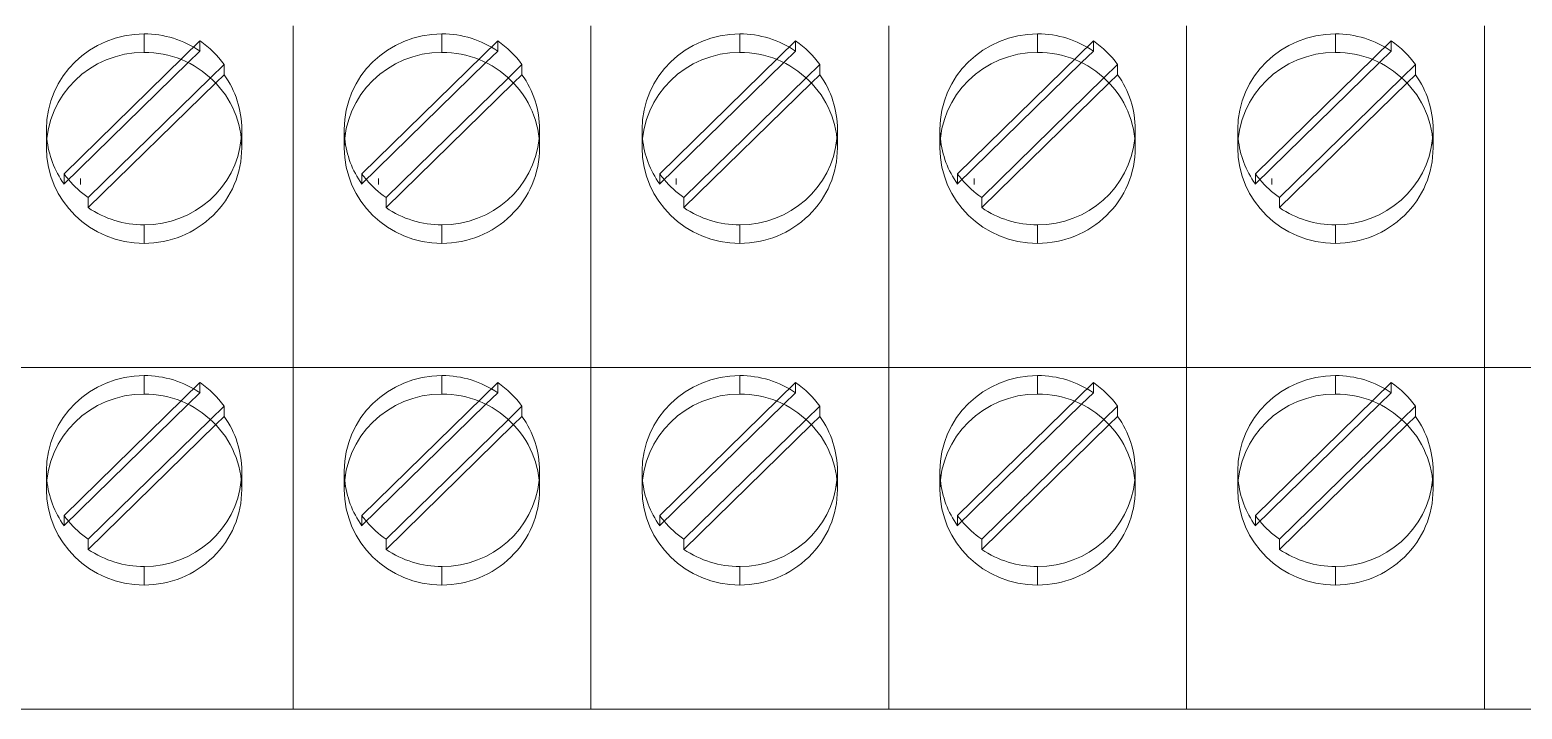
# Model space of a CAD drawing. Header units: millimetres. Extents: x 1359 to 3577, y 1336 to 3557.
# Drawn here: x 1906.37 to 1936.94, y 2516.67 to 2530.59 of the extents above; entities that cross this region are included whole.
import ezdxf

# ---------------------------------------------------------------- set-up
doc = ezdxf.new("R2010")
doc.units = ezdxf.units.MM
doc.layers.add('000-PI-Oprema', color=30, linetype='Continuous', lineweight=5)

msp = doc.modelspace()

# ---------------------------------------------------------------- linework, layer by layer
at = {"layer": '000-PI-Oprema', "color": 0, "linetype": 'ByBlock', "lineweight": 0}
for p, q in [((1908.715, 2530.507), (1908.715, 2530.127)), ((1911.765, 2530.127), (1911.765, 2530.672)), ((1911.765, 2530.127), (1911.765, 2530.672)), ((1911.765, 2530.127), (1911.765, 2530.672)), ((1911.765, 2530.127), (1911.765, 2530.672)), ((1914.815, 2530.507), (1914.815, 2530.127)), ((1917.865, 2530.127), (1917.865, 2530.672)), ((1917.865, 2530.127), (1917.865, 2530.672)), ((1917.865, 2530.127), (1917.865, 2530.672)), ((1917.865, 2530.127), (1917.865, 2530.672)), ((1920.915, 2530.507), (1920.915, 2530.127)), ((1923.965, 2530.127), (1923.965, 2530.672)), ((1923.965, 2530.127), (1923.965, 2530.672)), ((1923.965, 2530.127), (1923.965, 2530.672)), ((1923.965, 2530.127), (1923.965, 2530.672)), ((1927.015, 2530.507), (1927.015, 2530.127)), ((1930.065, 2530.127), (1930.065, 2530.672)), ((1930.065, 2530.127), (1930.065, 2530.672)), ((1930.065, 2530.127), (1930.065, 2530.672)), ((1930.065, 2530.127), (1930.065, 2530.672)), ((1933.115, 2530.507), (1933.115, 2530.127)), ((1936.165, 2530.127), (1936.165, 2530.672)), ((1936.165, 2530.127), (1936.165, 2530.672)), ((1936.165, 2530.127), (1936.165, 2530.672)), ((1936.165, 2530.127), (1936.165, 2530.672)), ((1907.075, 2527.639), (1909.859, 2530.362)), ((1909.617, 2529.917), (1909.859, 2530.155)), ((1909.859, 2530.362), (1909.859, 2530.155)), ((1913.175, 2527.639), (1915.959, 2530.362)), ((1915.717, 2529.917), (1915.959, 2530.155)), ((1915.959, 2530.362), (1915.959, 2530.155)), ((1919.275, 2527.639), (1922.059, 2530.362)), ((1921.817, 2529.917), (1922.059, 2530.155)), ((1922.059, 2530.362), (1922.059, 2530.155)), ((1925.375, 2527.639), (1928.159, 2530.362)), ((1927.917, 2529.917), (1928.159, 2530.155)), ((1928.159, 2530.362), (1928.159, 2530.155)), ((1931.475, 2527.639), (1934.259, 2530.362)), ((1934.017, 2529.917), (1934.259, 2530.155)), ((1934.259, 2530.362), (1934.259, 2530.155)), ((1907.075, 2527.431), (1909.617, 2529.917)), ((1910.354, 2529.878), (1910.075, 2529.605)), ((1910.354, 2529.878), (1910.354, 2529.67)), ((1911.765, 2523.672), (1911.765, 2530.127)), ((1911.765, 2523.672), (1911.765, 2530.127)), ((1911.765, 2523.672), (1911.765, 2530.127)), ((1911.765, 2523.672), (1911.765, 2530.127)), ((1913.175, 2527.431), (1915.717, 2529.917)), ((1916.454, 2529.878), (1916.175, 2529.605)), ((1916.454, 2529.878), (1916.454, 2529.67)), ((1917.865, 2523.672), (1917.865, 2530.127)), ((1917.865, 2523.672), (1917.865, 2530.127)), ((1917.865, 2523.672), (1917.865, 2530.127)), ((1917.865, 2523.672), (1917.865, 2530.127)), ((1919.275, 2527.431), (1921.817, 2529.917)), ((1922.554, 2529.878), (1922.275, 2529.605)), ((1922.554, 2529.878), (1922.554, 2529.67)), ((1923.965, 2523.672), (1923.965, 2530.127)), ((1923.965, 2523.672), (1923.965, 2530.127)), ((1923.965, 2523.672), (1923.965, 2530.127)), ((1923.965, 2523.672), (1923.965, 2530.127)), ((1925.375, 2527.431), (1927.917, 2529.917)), ((1928.654, 2529.878), (1928.375, 2529.605)), ((1928.654, 2529.878), (1928.654, 2529.67)), ((1930.065, 2523.672), (1930.065, 2530.127)), ((1930.065, 2523.672), (1930.065, 2530.127)), ((1930.065, 2523.672), (1930.065, 2530.127)), ((1930.065, 2523.672), (1930.065, 2530.127)), ((1931.475, 2527.431), (1934.017, 2529.917)), ((1934.754, 2529.878), (1934.475, 2529.605)), ((1934.754, 2529.878), (1934.754, 2529.67)), ((1936.165, 2523.672), (1936.165, 2530.127)), ((1936.165, 2523.672), (1936.165, 2530.127)), ((1936.165, 2523.672), (1936.165, 2530.127)), ((1936.165, 2523.672), (1936.165, 2530.127)), ((1910.075, 2529.605), (1907.57, 2527.154)), ((1910.354, 2529.67), (1910.181, 2529.501)), ((1916.175, 2529.605), (1913.67, 2527.154)), ((1916.454, 2529.67), (1916.281, 2529.501)), ((1922.275, 2529.605), (1919.77, 2527.154)), ((1922.554, 2529.67), (1922.381, 2529.501)), ((1928.375, 2529.605), (1925.87, 2527.154)), ((1928.654, 2529.67), (1928.481, 2529.501)), ((1934.475, 2529.605), (1931.97, 2527.154)), ((1934.754, 2529.67), (1934.581, 2529.501)), ((1910.181, 2529.501), (1907.57, 2526.946)), ((1916.281, 2529.501), (1913.67, 2526.946)), ((1922.381, 2529.501), (1919.77, 2526.946)), ((1928.481, 2529.501), (1925.87, 2526.946)), ((1934.581, 2529.501), (1931.97, 2526.946)), ((1906.715, 2528.171), (1906.715, 2528.55)), ((1910.715, 2528.171), (1910.715, 2528.55)), ((1912.815, 2528.171), (1912.815, 2528.55)), ((1916.815, 2528.171), (1916.815, 2528.55)), ((1918.915, 2528.171), (1918.915, 2528.55)), ((1922.915, 2528.171), (1922.915, 2528.55)), ((1925.015, 2528.171), (1925.015, 2528.55)), ((1929.015, 2528.171), (1929.015, 2528.55)), ((1931.115, 2528.171), (1931.115, 2528.55)), ((1935.115, 2528.171), (1935.115, 2528.55)), ((1907.075, 2527.639), (1907.075, 2527.431)), ((1907.415, 2527.418), (1907.415, 2527.545)), ((1913.175, 2527.639), (1913.175, 2527.431)), ((1913.515, 2527.418), (1913.515, 2527.545)), ((1919.275, 2527.639), (1919.275, 2527.431)), ((1919.615, 2527.418), (1919.615, 2527.545)), ((1925.375, 2527.639), (1925.375, 2527.431)), ((1925.715, 2527.418), (1925.715, 2527.545)), ((1931.475, 2527.639), (1931.475, 2527.431)), ((1931.815, 2527.418), (1931.815, 2527.545)), ((1907.57, 2527.154), (1907.57, 2526.946)), ((1913.67, 2527.154), (1913.67, 2526.946)), ((1919.77, 2527.154), (1919.77, 2526.946)), ((1925.87, 2527.154), (1925.87, 2526.946)), ((1931.97, 2527.154), (1931.97, 2526.946)), ((1908.715, 2526.594), (1908.715, 2526.215)), ((1914.815, 2526.594), (1914.815, 2526.215)), ((1920.915, 2526.594), (1920.915, 2526.215)), ((1927.015, 2526.594), (1927.015, 2526.215)), ((1933.115, 2526.594), (1933.115, 2526.215)), ((1911.765, 2523.672), (1911.765, 2525.687)), ((1911.765, 2523.672), (1911.765, 2525.687)), ((1917.865, 2523.672), (1917.865, 2525.687)), ((1917.865, 2523.672), (1917.865, 2525.687)), ((1923.965, 2523.672), (1923.965, 2525.687)), ((1923.965, 2523.672), (1923.965, 2525.687)), ((1930.065, 2523.672), (1930.065, 2525.687)), ((1930.065, 2523.672), (1930.065, 2525.687)), ((1936.165, 2523.672), (1936.165, 2525.687)), ((1936.165, 2523.672), (1936.165, 2525.687)), ((1911.765, 2523.672), (1905.665, 2523.672)), ((1908.715, 2523.127), (1908.715, 2523.507)), ((1911.765, 2523.672), (1911.765, 2523.672)), ((1911.765, 2523.127), (1911.765, 2523.672)), ((1911.765, 2523.672), (1911.765, 2523.672)), ((1911.765, 2523.127), (1911.765, 2523.672)), ((1911.765, 2523.127), (1911.765, 2523.672)), ((1911.765, 2523.672), (1911.765, 2523.672)), ((1917.865, 2523.672), (1911.765, 2523.672)), ((1911.765, 2523.127), (1911.765, 2523.672)), ((1911.765, 2523.672), (1911.765, 2523.672)), ((1914.815, 2523.127), (1914.815, 2523.507)), ((1917.865, 2523.672), (1917.865, 2523.672)), ((1917.865, 2523.127), (1917.865, 2523.672)), ((1917.865, 2523.672), (1917.865, 2523.672)), ((1917.865, 2523.127), (1917.865, 2523.672)), ((1917.865, 2523.127), (1917.865, 2523.672)), ((1917.865, 2523.672), (1917.865, 2523.672)), ((1923.965, 2523.672), (1917.865, 2523.672)), ((1917.865, 2523.127), (1917.865, 2523.672)), ((1917.865, 2523.672), (1917.865, 2523.672)), ((1920.915, 2523.127), (1920.915, 2523.507)), ((1923.965, 2523.672), (1923.965, 2523.672)), ((1923.965, 2523.127), (1923.965, 2523.672)), ((1923.965, 2523.672), (1923.965, 2523.672)), ((1923.965, 2523.127), (1923.965, 2523.672)), ((1923.965, 2523.127), (1923.965, 2523.672)), ((1923.965, 2523.672), (1923.965, 2523.672)), ((1930.065, 2523.672), (1923.965, 2523.672)), ((1923.965, 2523.127), (1923.965, 2523.672)), ((1923.965, 2523.672), (1923.965, 2523.672)), ((1927.015, 2523.127), (1927.015, 2523.507)), ((1930.065, 2523.672), (1930.065, 2523.672)), ((1930.065, 2523.127), (1930.065, 2523.672)), ((1930.065, 2523.672), (1930.065, 2523.672)), ((1930.065, 2523.127), (1930.065, 2523.672)), ((1930.065, 2523.127), (1930.065, 2523.672)), ((1930.065, 2523.672), (1930.065, 2523.672)), ((1936.165, 2523.672), (1930.065, 2523.672)), ((1930.065, 2523.127), (1930.065, 2523.672)), ((1930.065, 2523.672), (1930.065, 2523.672)), ((1933.115, 2523.127), (1933.115, 2523.507)), ((1936.165, 2523.672), (1936.165, 2523.672)), ((1936.165, 2523.127), (1936.165, 2523.672)), ((1936.165, 2523.672), (1936.165, 2523.672)), ((1936.165, 2523.127), (1936.165, 2523.672)), ((1936.165, 2523.127), (1936.165, 2523.672)), ((1936.165, 2523.672), (1936.165, 2523.672)), ((1942.265, 2523.672), (1936.165, 2523.672)), ((1936.165, 2523.127), (1936.165, 2523.672)), ((1936.165, 2523.672), (1936.165, 2523.672)), ((1907.075, 2520.639), (1909.859, 2523.362)), ((1909.859, 2523.155), (1909.617, 2522.917)), ((1909.859, 2523.155), (1909.859, 2523.362)), ((1911.765, 2516.672), (1911.765, 2523.127)), ((1911.765, 2516.672), (1911.765, 2523.127)), ((1911.765, 2516.672), (1911.765, 2523.127)), ((1911.765, 2516.672), (1911.765, 2523.127)), ((1913.175, 2520.639), (1915.959, 2523.362)), ((1915.959, 2523.155), (1915.717, 2522.917)), ((1915.959, 2523.155), (1915.959, 2523.362)), ((1917.865, 2516.672), (1917.865, 2523.127)), ((1917.865, 2516.672), (1917.865, 2523.127)), ((1917.865, 2516.672), (1917.865, 2523.127)), ((1917.865, 2516.672), (1917.865, 2523.127)), ((1919.275, 2520.639), (1922.059, 2523.362)), ((1922.059, 2523.155), (1921.817, 2522.917)), ((1922.059, 2523.155), (1922.059, 2523.362)), ((1923.965, 2516.672), (1923.965, 2523.127)), ((1923.965, 2516.672), (1923.965, 2523.127)), ((1923.965, 2516.672), (1923.965, 2523.127)), ((1923.965, 2516.672), (1923.965, 2523.127)), ((1925.375, 2520.639), (1928.159, 2523.362)), ((1928.159, 2523.155), (1927.917, 2522.917)), ((1928.159, 2523.155), (1928.159, 2523.362)), ((1930.065, 2516.672), (1930.065, 2523.127)), ((1930.065, 2516.672), (1930.065, 2523.127)), ((1930.065, 2516.672), (1930.065, 2523.127)), ((1930.065, 2516.672), (1930.065, 2523.127)), ((1931.475, 2520.639), (1934.259, 2523.362)), ((1934.259, 2523.155), (1934.017, 2522.917)), ((1934.259, 2523.155), (1934.259, 2523.362)), ((1936.165, 2516.672), (1936.165, 2523.127)), ((1936.165, 2516.672), (1936.165, 2523.127)), ((1936.165, 2516.672), (1936.165, 2523.127)), ((1936.165, 2516.672), (1936.165, 2523.127)), ((1909.617, 2522.917), (1907.075, 2520.431)), ((1910.354, 2522.878), (1910.075, 2522.605)), ((1910.354, 2522.67), (1910.354, 2522.878)), ((1915.717, 2522.917), (1913.175, 2520.431)), ((1916.454, 2522.878), (1916.175, 2522.605)), ((1916.454, 2522.67), (1916.454, 2522.878)), ((1921.817, 2522.917), (1919.275, 2520.431)), ((1922.554, 2522.878), (1922.275, 2522.605)), ((1922.554, 2522.67), (1922.554, 2522.878)), ((1927.917, 2522.917), (1925.375, 2520.431)), ((1928.654, 2522.878), (1928.375, 2522.605)), ((1928.654, 2522.67), (1928.654, 2522.878)), ((1934.017, 2522.917), (1931.475, 2520.431)), ((1934.754, 2522.878), (1934.475, 2522.605)), ((1934.754, 2522.67), (1934.754, 2522.878)), ((1910.075, 2522.605), (1907.57, 2520.154)), ((1907.57, 2519.946), (1910.181, 2522.501)), ((1910.181, 2522.501), (1910.354, 2522.67)), ((1916.175, 2522.605), (1913.67, 2520.154)), ((1913.67, 2519.946), (1916.281, 2522.501)), ((1916.281, 2522.501), (1916.454, 2522.67)), ((1922.275, 2522.605), (1919.77, 2520.154)), ((1919.77, 2519.946), (1922.381, 2522.501)), ((1922.381, 2522.501), (1922.554, 2522.67)), ((1928.375, 2522.605), (1925.87, 2520.154)), ((1925.87, 2519.946), (1928.481, 2522.501)), ((1928.481, 2522.501), (1928.654, 2522.67)), ((1934.475, 2522.605), (1931.97, 2520.154)), ((1931.97, 2519.946), (1934.581, 2522.501)), ((1934.581, 2522.501), (1934.754, 2522.67)), ((1906.715, 2521.55), (1906.715, 2521.171)), ((1910.715, 2521.55), (1910.715, 2521.171)), ((1912.815, 2521.55), (1912.815, 2521.171)), ((1916.815, 2521.55), (1916.815, 2521.171)), ((1918.915, 2521.55), (1918.915, 2521.171)), ((1922.915, 2521.55), (1922.915, 2521.171)), ((1925.015, 2521.55), (1925.015, 2521.171)), ((1929.015, 2521.55), (1929.015, 2521.171)), ((1931.115, 2521.55), (1931.115, 2521.171)), ((1935.115, 2521.55), (1935.115, 2521.171)), ((1907.075, 2520.431), (1907.075, 2520.639)), ((1913.175, 2520.431), (1913.175, 2520.639)), ((1919.275, 2520.431), (1919.275, 2520.639)), ((1925.375, 2520.431), (1925.375, 2520.639)), ((1931.475, 2520.431), (1931.475, 2520.639)), ((1907.57, 2519.946), (1907.57, 2520.154)), ((1913.67, 2519.946), (1913.67, 2520.154)), ((1919.77, 2519.946), (1919.77, 2520.154)), ((1925.87, 2519.946), (1925.87, 2520.154)), ((1931.97, 2519.946), (1931.97, 2520.154)), ((1908.715, 2519.215), (1908.715, 2519.594)), ((1914.815, 2519.215), (1914.815, 2519.594)), ((1920.915, 2519.215), (1920.915, 2519.594)), ((1927.015, 2519.215), (1927.015, 2519.594)), ((1933.115, 2519.215), (1933.115, 2519.594)), ((1911.765, 2516.672), (1905.665, 2516.672)), ((1911.765, 2516.672), (1905.665, 2516.672)), ((1911.765, 2516.672), (1911.765, 2516.672)), ((1911.765, 2516.672), (1911.765, 2516.672)), ((1911.765, 2516.672), (1911.765, 2516.672)), ((1911.765, 2516.672), (1911.765, 2516.672)), ((1911.765, 2516.672), (1911.765, 2516.672)), ((1911.765, 2516.672), (1911.765, 2516.672)), ((1917.865, 2516.672), (1911.765, 2516.672)), ((1911.765, 2516.672), (1911.765, 2516.672)), ((1911.765, 2516.672), (1911.765, 2516.672)), ((1917.865, 2516.672), (1911.765, 2516.672)), ((1917.865, 2516.672), (1917.865, 2516.672)), ((1917.865, 2516.672), (1917.865, 2516.672)), ((1917.865, 2516.672), (1917.865, 2516.672)), ((1917.865, 2516.672), (1917.865, 2516.672)), ((1917.865, 2516.672), (1917.865, 2516.672)), ((1917.865, 2516.672), (1917.865, 2516.672)), ((1923.965, 2516.672), (1917.865, 2516.672)), ((1917.865, 2516.672), (1917.865, 2516.672)), ((1917.865, 2516.672), (1917.865, 2516.672)), ((1923.965, 2516.672), (1917.865, 2516.672)), ((1923.965, 2516.672), (1923.965, 2516.672)), ((1923.965, 2516.672), (1923.965, 2516.672)), ((1923.965, 2516.672), (1923.965, 2516.672)), ((1923.965, 2516.672), (1923.965, 2516.672)), ((1923.965, 2516.672), (1923.965, 2516.672)), ((1923.965, 2516.672), (1923.965, 2516.672)), ((1930.065, 2516.672), (1923.965, 2516.672)), ((1923.965, 2516.672), (1923.965, 2516.672)), ((1923.965, 2516.672), (1923.965, 2516.672)), ((1930.065, 2516.672), (1923.965, 2516.672)), ((1930.065, 2516.672), (1930.065, 2516.672)), ((1930.065, 2516.672), (1930.065, 2516.672)), ((1930.065, 2516.672), (1930.065, 2516.672)), ((1930.065, 2516.672), (1930.065, 2516.672)), ((1930.065, 2516.672), (1930.065, 2516.672)), ((1930.065, 2516.672), (1930.065, 2516.672)), ((1936.165, 2516.672), (1930.065, 2516.672)), ((1930.065, 2516.672), (1930.065, 2516.672)), ((1930.065, 2516.672), (1930.065, 2516.672)), ((1936.165, 2516.672), (1930.065, 2516.672)), ((1936.165, 2516.672), (1936.165, 2516.672)), ((1936.165, 2516.672), (1936.165, 2516.672)), ((1936.165, 2516.672), (1936.165, 2516.672)), ((1936.165, 2516.672), (1936.165, 2516.672)), ((1936.165, 2516.672), (1936.165, 2516.672)), ((1936.165, 2516.672), (1936.165, 2516.672)), ((1942.265, 2516.672), (1936.165, 2516.672)), ((1936.165, 2516.672), (1936.165, 2516.672)), ((1936.165, 2516.672), (1936.165, 2516.672)), ((1942.265, 2516.672), (1936.165, 2516.672))]:
    msp.add_line(p, q, dxfattribs=at)
for centre, start_param, end_param in [((1908.715, 2528.55), -1.570796, 0), ((1908.715, 2528.55), -2.180289, -1.570796), ((1914.815, 2528.55), -1.570796, 0), ((1914.815, 2528.55), -2.180289, -1.570796), ((1920.915, 2528.55), -1.570796, 0), ((1920.915, 2528.55), -2.180289, -1.570796), ((1927.015, 2528.55), -1.570796, 0), ((1927.015, 2528.55), -2.180289, -1.570796), ((1933.115, 2528.55), -1.570796, 0), ((1933.115, 2528.55), -2.180289, -1.570796), ((1908.715, 2528.758), -2.5321, -2.180289), ((1914.815, 2528.758), -2.5321, -2.180289), ((1920.915, 2528.758), -2.5321, -2.180289), ((1927.015, 2528.758), -2.5321, -2.180289), ((1933.115, 2528.758), -2.5321, -2.180289), ((1908.715, 2528.171), -1.570796, 0), ((1908.715, 2528.171), -3.141593, -1.570796), ((1914.815, 2528.171), -1.570796, 0), ((1914.815, 2528.171), -3.141593, -1.570796), ((1920.915, 2528.171), -1.570796, 0), ((1920.915, 2528.171), -3.141593, -1.570796), ((1927.015, 2528.171), -1.570796, 0), ((1927.015, 2528.171), -3.141593, -1.570796), ((1933.115, 2528.171), -1.570796, 0), ((1933.115, 2528.171), -3.141593, -1.570796), ((1908.715, 2528.55), 3.141593, 3.751085), ((1914.815, 2528.55), 3.141593, 3.751085), ((1920.915, 2528.55), 3.141593, 3.751085), ((1927.015, 2528.55), 3.141593, 3.751085), ((1933.115, 2528.55), 3.141593, 3.751085), ((1908.715, 2528.55), 0, 0.097132), ((1908.715, 2528.55), 0.097132, 0.609492), ((1908.715, 2528.55), 1.570796, 3.044461), ((1908.715, 2528.55), 3.044461, 3.141593), ((1914.815, 2528.55), 0, 0.097132), ((1914.815, 2528.55), 0.097132, 0.609492), ((1914.815, 2528.55), 1.570796, 3.044461), ((1914.815, 2528.55), 3.044461, 3.141593), ((1920.915, 2528.55), 0, 0.097132), ((1920.915, 2528.55), 0.097132, 0.609492), ((1920.915, 2528.55), 1.570796, 3.044461), ((1920.915, 2528.55), 3.044461, 3.141593), ((1927.015, 2528.55), 0, 0.097132), ((1927.015, 2528.55), 0.097132, 0.609492), ((1927.015, 2528.55), 1.570796, 3.044461), ((1927.015, 2528.55), 3.044461, 3.141593), ((1933.115, 2528.55), 0, 0.097132), ((1933.115, 2528.55), 0.097132, 0.609492), ((1933.115, 2528.55), 1.570796, 3.044461), ((1933.115, 2528.55), 3.044461, 3.141593), ((1908.715, 2528.171), 0, 1.570796), ((1908.715, 2528.171), 1.570796, 3.141593), ((1914.815, 2528.171), 0, 1.570796), ((1914.815, 2528.171), 1.570796, 3.141593), ((1920.915, 2528.171), 0, 1.570796), ((1920.915, 2528.171), 1.570796, 3.141593), ((1927.015, 2528.171), 0, 1.570796), ((1927.015, 2528.171), 1.570796, 3.141593), ((1933.115, 2528.171), 0, 1.570796), ((1933.115, 2528.171), 1.570796, 3.141593), ((1908.715, 2528.758), 0.609492, 0.685382), ((1908.715, 2528.758), 0.685382, 0.961304), ((1914.815, 2528.758), 0.609492, 0.685382), ((1914.815, 2528.758), 0.685382, 0.961304), ((1920.915, 2528.758), 0.609492, 0.685382), ((1920.915, 2528.758), 0.685382, 0.961304), ((1927.015, 2528.758), 0.609492, 0.685382), ((1927.015, 2528.758), 0.685382, 0.961304), ((1933.115, 2528.758), 0.609492, 0.685382), ((1933.115, 2528.758), 0.685382, 0.961304), ((1908.715, 2528.55), 0.961304, 1.570796), ((1914.815, 2528.55), 0.961304, 1.570796), ((1920.915, 2528.55), 0.961304, 1.570796), ((1927.015, 2528.55), 0.961304, 1.570796), ((1933.115, 2528.55), 0.961304, 1.570796), ((1908.715, 2521.55), -1.570796, 0), ((1908.715, 2521.55), -2.180289, -1.570796), ((1914.815, 2521.55), -1.570796, 0), ((1914.815, 2521.55), -2.180289, -1.570796), ((1920.915, 2521.55), -1.570796, 0), ((1920.915, 2521.55), -2.180289, -1.570796), ((1927.015, 2521.55), -1.570796, 0), ((1927.015, 2521.55), -2.180289, -1.570796), ((1933.115, 2521.55), -1.570796, 0), ((1933.115, 2521.55), -2.180289, -1.570796), ((1908.715, 2521.171), -1.570796, 0), ((1908.715, 2521.171), -3.141593, -1.570796), ((1908.715, 2521.758), -2.5321, -2.180289), ((1914.815, 2521.171), -1.570796, 0), ((1914.815, 2521.171), -3.141593, -1.570796), ((1914.815, 2521.758), -2.5321, -2.180289), ((1920.915, 2521.171), -1.570796, 0), ((1920.915, 2521.171), -3.141593, -1.570796), ((1920.915, 2521.758), -2.5321, -2.180289), ((1927.015, 2521.171), -1.570796, 0), ((1927.015, 2521.171), -3.141593, -1.570796), ((1927.015, 2521.758), -2.5321, -2.180289), ((1933.115, 2521.171), -1.570796, 0), ((1933.115, 2521.171), -3.141593, -1.570796), ((1933.115, 2521.758), -2.5321, -2.180289), ((1908.715, 2521.55), -3.141593, -2.5321), ((1914.815, 2521.55), -3.141593, -2.5321), ((1920.915, 2521.55), -3.141593, -2.5321), ((1927.015, 2521.55), -3.141593, -2.5321), ((1933.115, 2521.55), -3.141593, -2.5321), ((1908.715, 2521.55), 0, 0.097132), ((1908.715, 2521.55), 0.097132, 0.609492), ((1908.715, 2521.55), 1.570796, 3.044461), ((1908.715, 2521.55), 3.044461, 3.141593), ((1914.815, 2521.55), 0, 0.097132), ((1914.815, 2521.55), 0.097132, 0.609492), ((1914.815, 2521.55), 1.570796, 3.044461), ((1914.815, 2521.55), 3.044461, 3.141593), ((1920.915, 2521.55), 0, 0.097132), ((1920.915, 2521.55), 0.097132, 0.609492), ((1920.915, 2521.55), 1.570796, 3.044461), ((1920.915, 2521.55), 3.044461, 3.141593), ((1927.015, 2521.55), 0, 0.097132), ((1927.015, 2521.55), 0.097132, 0.609492), ((1927.015, 2521.55), 1.570796, 3.044461), ((1927.015, 2521.55), 3.044461, 3.141593), ((1933.115, 2521.55), 0, 0.097132), ((1933.115, 2521.55), 0.097132, 0.609492), ((1933.115, 2521.55), 1.570796, 3.044461), ((1933.115, 2521.55), 3.044461, 3.141593), ((1908.715, 2521.171), 0, 1.570796), ((1908.715, 2521.171), 1.570796, 3.141593), ((1914.815, 2521.171), 0, 1.570796), ((1914.815, 2521.171), 1.570796, 3.141593), ((1920.915, 2521.171), 0, 1.570796), ((1920.915, 2521.171), 1.570796, 3.141593), ((1927.015, 2521.171), 0, 1.570796), ((1927.015, 2521.171), 1.570796, 3.141593), ((1933.115, 2521.171), 0, 1.570796), ((1933.115, 2521.171), 1.570796, 3.141593), ((1908.715, 2521.758), 0.609492, 0.685382), ((1908.715, 2521.758), 0.685382, 0.961304), ((1914.815, 2521.758), 0.609492, 0.685382), ((1914.815, 2521.758), 0.685382, 0.961304), ((1920.915, 2521.758), 0.609492, 0.685382), ((1920.915, 2521.758), 0.685382, 0.961304), ((1927.015, 2521.758), 0.609492, 0.685382), ((1927.015, 2521.758), 0.685382, 0.961304), ((1933.115, 2521.758), 0.609492, 0.685382), ((1933.115, 2521.758), 0.685382, 0.961304), ((1908.715, 2521.55), 0.961304, 1.570796), ((1914.815, 2521.55), 0.961304, 1.570796), ((1920.915, 2521.55), 0.961304, 1.570796), ((1927.015, 2521.55), 0.961304, 1.570796), ((1933.115, 2521.55), 0.961304, 1.570796)]:
    msp.add_ellipse(centre, major_axis=(-2, 0), ratio=0.978148, start_param=start_param, end_param=end_param, dxfattribs=at)

doc.saveas('drawing.dxf')
